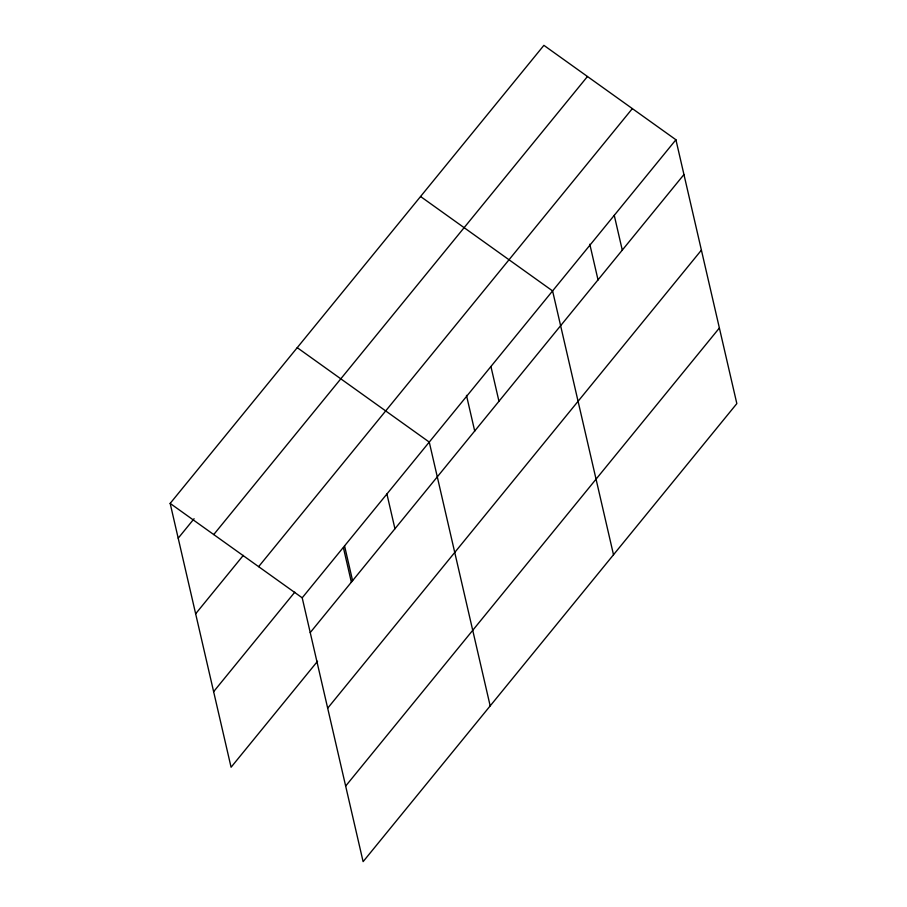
<?xml version="1.0" encoding="UTF-8"?>
<svg xmlns="http://www.w3.org/2000/svg" width="907" height="907" viewBox="0 0 907 907"><rect width="100%" height="100%" fill="white"/><g stroke="black" fill="none" stroke-linecap="round" stroke-linejoin="round"><path stroke-width="1.36" d="M170.165 503.408L543.894 45.35L675.919 139.757L736.835 403.592L363.106 861.65L302.201 597.815L170.165 503.408L231.081 767.243L317.552 661.248M178.203 538.191L194.087 518.725M213.735 534.563L587.464 76.505M195.651 613.778L243.303 555.379M258.631 566.66L632.349 108.602M213.633 691.656L294.809 592.158M302.201 597.815L675.919 139.757M310.228 632.598L683.946 174.541M327.676 708.186L701.406 250.128M345.658 786.063L719.376 328.005M420.565 196.513L552.59 290.92L613.506 554.755M297.235 347.664L429.26 442.083L490.177 705.907M614.254 215.344L622.281 250.128M589.799 244.21L598.064 280.014M490.925 366.496L498.963 401.279M466.47 395.361L474.735 431.165M386.915 493.986L394.942 528.77M344.558 545.901L352.585 580.684M343.447 547.851L351.406 582.328"/></g></svg>
